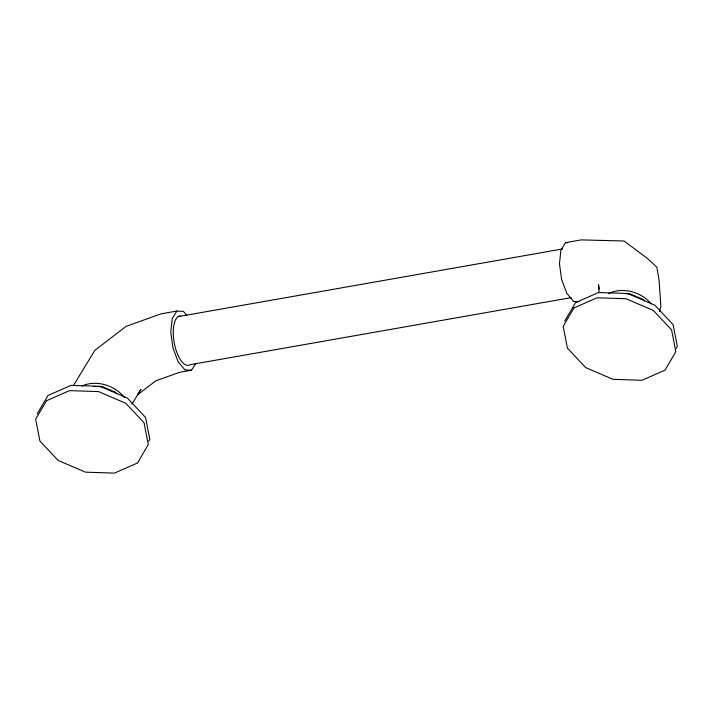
<?xml version="1.0" encoding="UTF-8"?>
<svg xmlns="http://www.w3.org/2000/svg" width="713" height="713" viewBox="0 0 713 713"><rect width="100%" height="100%" fill="white"/><g stroke="black" fill="none" stroke-linecap="round" stroke-linejoin="round"><path stroke-width="1.07" d="M659.445 311.501L660.88 306.528L659.062 280.156L656.825 267.117L647.074 258.159L624.08 241.003L581.255 239.889L565.543 242.652L560.899 250.236L559.464 263.721L561.63 279.487L566.808 293.31L573.617 301.483L579.134 301.759M37.174 413.914L47.994 395.474L71.015 385.368L100.052 386.312L127.342 398.05L145.559 417.444L149.819 439.288L148.741 441.133M564.696 321.082L575.525 302.633L598.537 292.526L627.583 293.471L654.864 305.217L673.081 324.611L677.35 346.456L676.272 348.3M73.27 385.831L94.874 350.306L126.067 326.385L161.129 313.818L176.842 311.055L183.455 311.394L186.859 315.485M131.967 404.164L140.96 389.271L137.395 394.931L155.755 380.849L179.48 372.346L191.53 370.225L195.594 363.585M176.842 311.055L172.198 318.649L170.763 332.124L172.929 347.891L178.107 361.714L184.917 369.887L191.53 370.225M81.915 386.027C96.068 379.548 114.962 385.234 124.347 397.462M608.501 293.604C622.413 286.653 641.522 291.84 651.129 303.836M178.214 316.608L562.539 248.971M571.193 297.624L190.157 364.682A25.062 10.178 80 0 1 174.462 344.005A25.062 10.178 80 0 1 180.237 315.904M624.953 293.72L630.167 293.89L642.894 299.371L644.311 300.877M93.251 386.428L102.636 386.731L115.372 392.212L116.789 393.719M565.543 242.652L567.753 242.768M599.25 288.988L598.501 284.639L599.036 292.321M46.479 400.742L35.65 419.191L39.919 441.035L58.136 460.429L85.417 472.166L114.463 473.111L137.475 463.004L148.304 444.555L144.035 422.711L125.818 403.317L98.537 391.58L69.491 390.635L46.479 400.742M574.001 307.9L563.181 326.349L567.441 348.194L585.658 367.587L612.948 379.334L641.985 380.279L665.006 370.172L675.826 351.723L671.566 329.878L653.349 310.485L626.059 298.738L597.022 297.793L574.001 307.9"/></g></svg>
